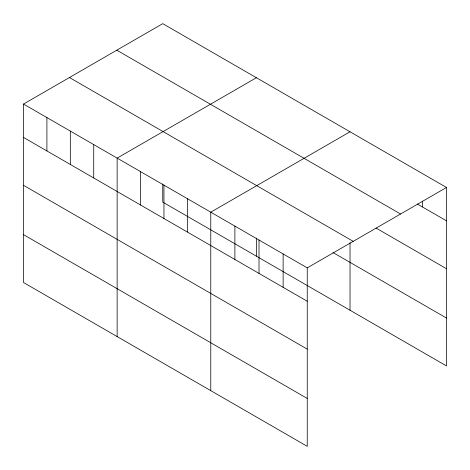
<?xml version="1.0" encoding="UTF-8"?>
<svg xmlns="http://www.w3.org/2000/svg" width="470" height="470" viewBox="0 0 470 470"><rect width="100%" height="100%" fill="white"/><g stroke="black" fill="none" stroke-linecap="round" stroke-linejoin="round"><path stroke-width="0.7" d="M23.5 104.058L307.245 267.877L307.245 446.341L23.5 282.517L23.5 104.058L162.755 23.659L446.5 187.483L446.5 365.942L162.755 202.124L162.755 183.987M256.391 77.72L117.136 158.12L117.136 336.579M350.027 131.782L210.772 212.182L210.772 390.64M307.245 267.877L446.5 187.483M417.301 203.998L446.5 220.853M116.801 50.19L400.546 214.009M376.047 228.056L446.5 268.734M69.454 77.527L353.199 241.345M332.942 252.502L446.5 318.061M23.5 137.428L307.245 301.252M23.5 185.309L307.245 349.128M23.5 234.642L307.245 398.46M422.383 201.125L422.383 206.929M350.027 242.779L350.027 310.241M283.128 253.953L283.128 287.323M259.011 240.029L259.011 273.399M256.391 238.049L256.391 256.185M234.894 226.105L234.894 259.475M187.366 198.663L187.366 232.033M163.954 185.151L163.954 218.521M140.548 171.632L140.548 205.008M93.73 144.601L93.73 177.977M70.318 131.089L70.318 164.459M46.912 117.571L46.912 150.946"/></g></svg>
